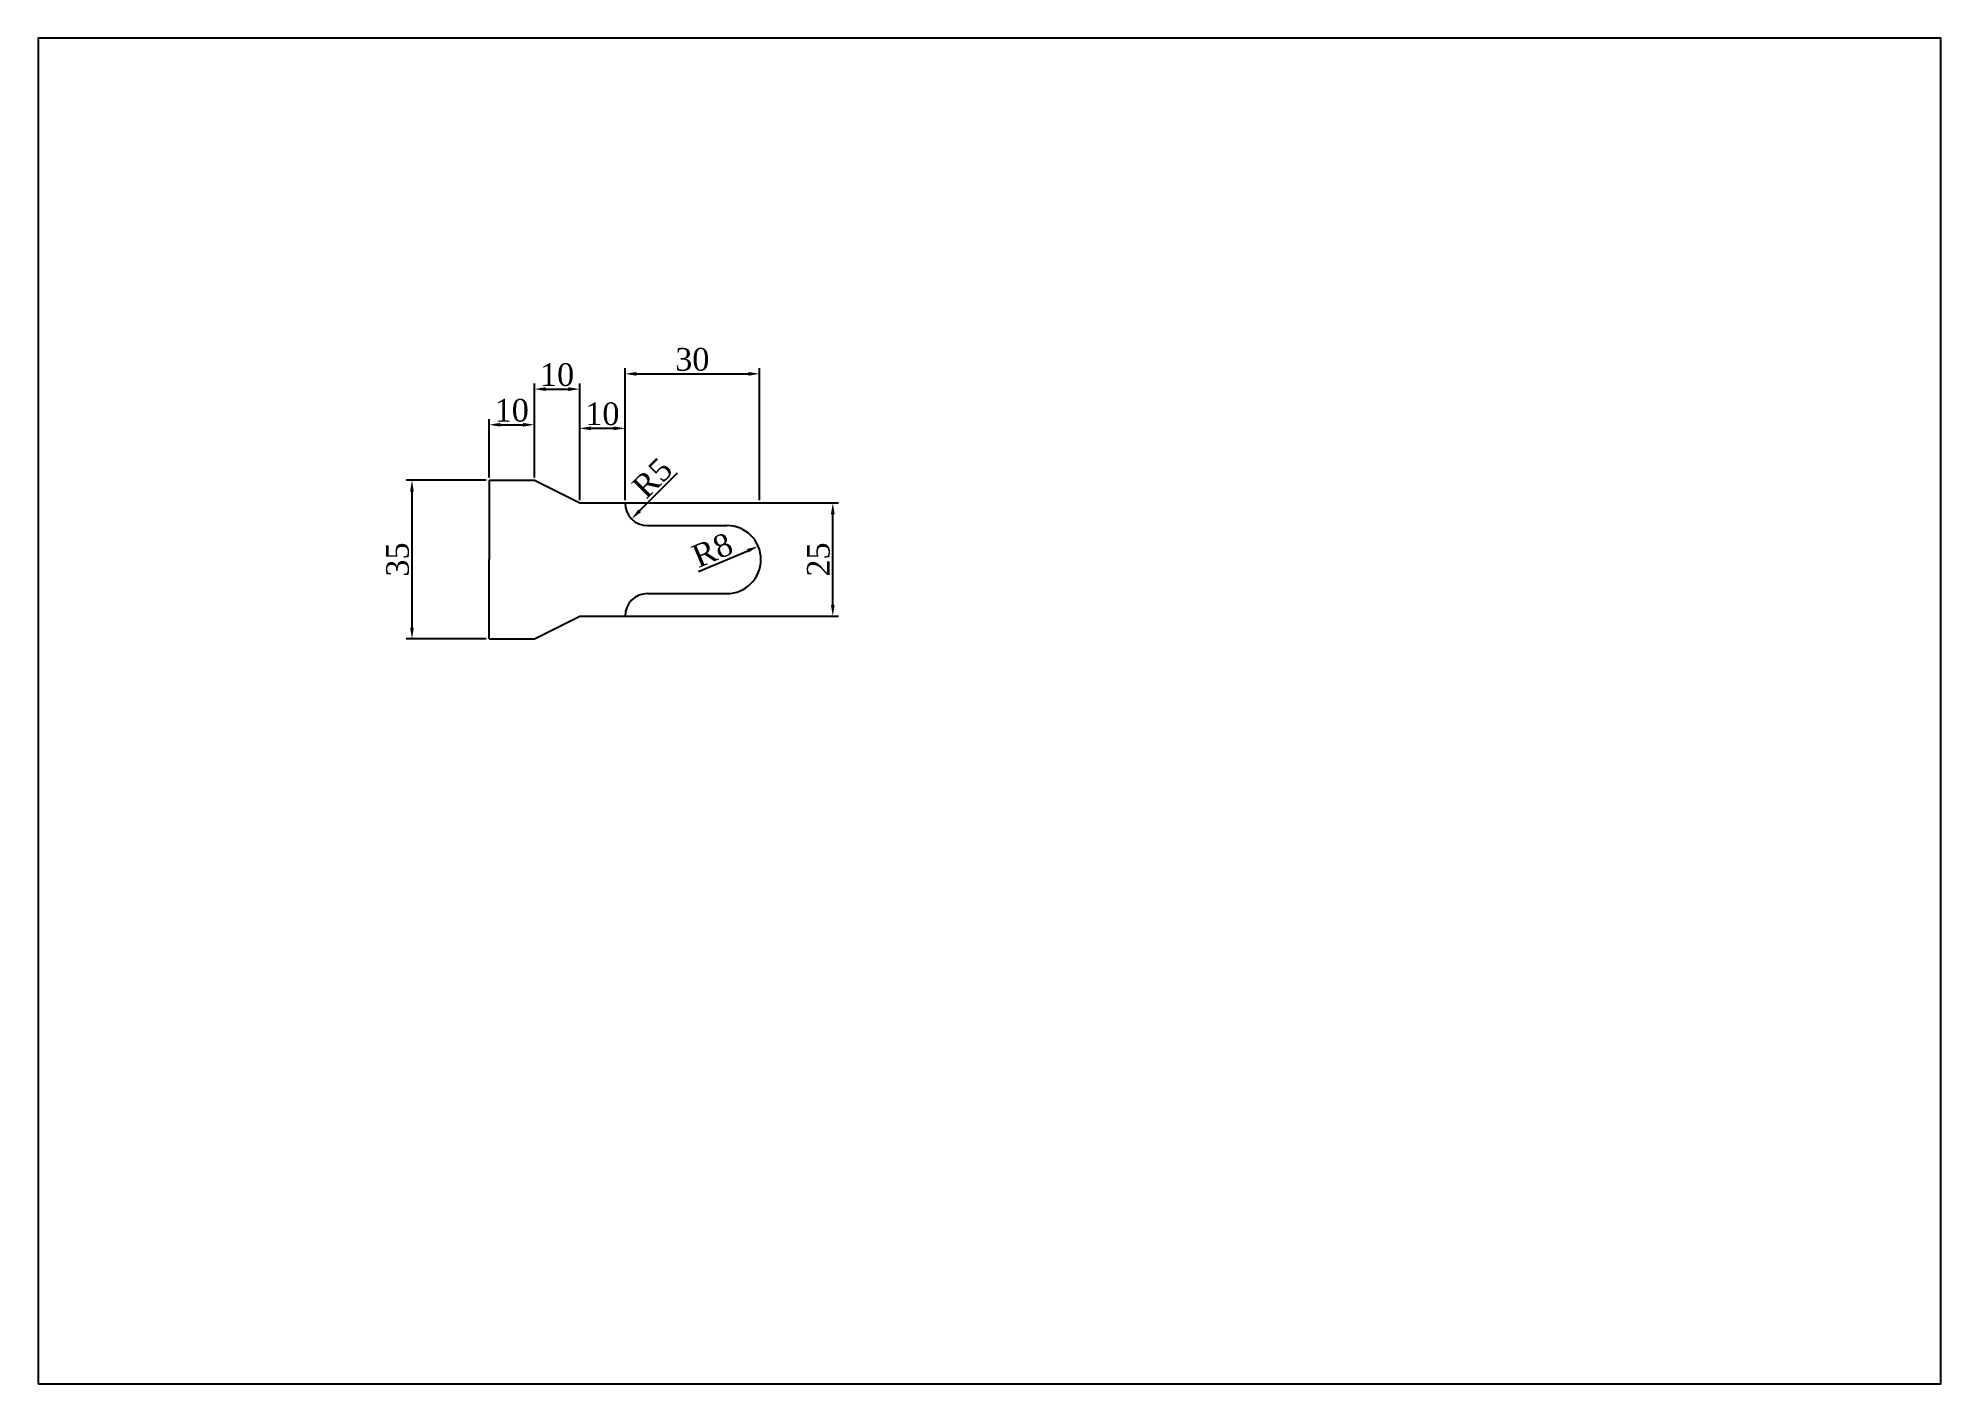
# Model space of a CAD drawing. Header units: millimetres. Extents: x 0 to 420, y 0 to 297.
import ezdxf

# ---------------------------------------------------------------- set-up
doc = ezdxf.new("R2010")
doc.units = ezdxf.units.MM
doc.styles.get("Standard").update_dxf_attribs({"font": 'times.ttf', "height": 5})
doc.dimstyles.new('ISO-25', dxfattribs={"dimtxt": 5, "dimasz": 2.5, "dimexe": 1.25, "dimexo": 0.625, "dimtad": 1, "dimdec": 0, "dimtxsty": 'Standard', "dimcen": 2.5, "dimadec": 0, "dimazin": 0, "dimtfac": 1, "dimtdec": 0, "dimtmove": 0, "dimatfit": 3, "dimfxl": 1, "dimarcsym": 0})

# ---------------------------------------------------------------- blocks, each defined once
blk = doc.blocks.new('*D2')
at = {"color": 0, "lineweight": -2, "transparency": 16777216}
for p, q in [((98.92, 199.42), (81.28, 199.42)), ((82.53, 196.92), (82.53, 166.92)), ((98.92, 164.42), (81.28, 164.42))]:
    blk.add_line(p, q, dxfattribs=at)
at = {"color": 0, "transparency": 16777216}
for points in [[(82.11, 196.92), (82.94, 196.92), (82.53, 199.42)], [(82.11, 166.92), (82.94, 166.92), (82.53, 164.42)]]:
    blk.add_solid(points, dxfattribs=at)
at = {"layer": 'Defpoints', "color": 0, "transparency": 16777216}
for p in [(99.55, 199.42), (82.53, 164.42), (99.55, 164.42)]:
    blk.add_point(p, dxfattribs=at)
at = {"color": 0, "transparency": 16777216, "insert": (79.36, 181.92), "char_height": 5, "attachment_point": 5, "rotation": 90}
blk.add_mtext('35', dxfattribs=at)
blk = doc.blocks.new('*D3')
at = {"color": 0, "lineweight": -2, "transparency": 16777216}
for p, q in [((99.55, 200.05), (99.55, 212.91)), ((102.05, 211.66), (107.05, 211.66)), ((109.55, 200.05), (109.55, 212.91))]:
    blk.add_line(p, q, dxfattribs=at)
at = {"color": 0, "transparency": 16777216}
for points in [[(102.05, 212.08), (102.05, 211.25), (99.55, 211.66)], [(107.05, 212.08), (107.05, 211.25), (109.55, 211.66)]]:
    blk.add_solid(points, dxfattribs=at)
at = {"layer": 'Defpoints', "color": 0, "transparency": 16777216}
for p in [(109.55, 211.66), (99.55, 199.42), (109.55, 199.42)]:
    blk.add_point(p, dxfattribs=at)
at = {"color": 0, "transparency": 16777216, "insert": (104.55, 214.83), "char_height": 5, "attachment_point": 5}
blk.add_mtext('10', dxfattribs=at)
blk = doc.blocks.new('*D4')
at = {"color": 0, "lineweight": -2, "transparency": 16777216}
for p, q in [((109.55, 200.05), (109.55, 220.78)), ((112.05, 219.53), (117.05, 219.53)), ((119.55, 195.05), (119.55, 220.78))]:
    blk.add_line(p, q, dxfattribs=at)
at = {"color": 0, "transparency": 16777216}
for points in [[(112.05, 219.95), (112.05, 219.11), (109.55, 219.53)], [(117.05, 219.95), (117.05, 219.11), (119.55, 219.53)]]:
    blk.add_solid(points, dxfattribs=at)
at = {"layer": 'Defpoints', "color": 0, "transparency": 16777216}
for p in [(119.55, 219.53), (109.55, 199.42), (119.55, 194.42)]:
    blk.add_point(p, dxfattribs=at)
at = {"color": 0, "transparency": 16777216, "insert": (114.55, 222.7), "char_height": 5, "attachment_point": 5}
blk.add_mtext('10', dxfattribs=at)
blk = doc.blocks.new('*D5')
at = {"color": 0, "lineweight": -2, "transparency": 16777216}
for p, q in [((119.55, 195.05), (119.55, 212.13)), ((122.05, 210.88), (127.05, 210.88)), ((129.55, 195.05), (129.55, 212.13))]:
    blk.add_line(p, q, dxfattribs=at)
at = {"color": 0, "transparency": 16777216}
for points in [[(122.05, 211.29), (122.05, 210.46), (119.55, 210.88)], [(127.05, 211.29), (127.05, 210.46), (129.55, 210.88)]]:
    blk.add_solid(points, dxfattribs=at)
at = {"layer": 'Defpoints', "color": 0, "transparency": 16777216}
for p in [(129.55, 210.88), (119.55, 194.42), (129.55, 194.42)]:
    blk.add_point(p, dxfattribs=at)
at = {"color": 0, "transparency": 16777216, "insert": (124.55, 214.05), "char_height": 5, "attachment_point": 5}
blk.add_mtext('10', dxfattribs=at)
blk = doc.blocks.new('*D6')
at = {"color": 0, "lineweight": -2, "transparency": 16777216}
for p, q in [((120.17, 194.42), (176.67, 194.42)), ((175.42, 171.92), (175.42, 191.92)), ((120.17, 169.42), (176.67, 169.42))]:
    blk.add_line(p, q, dxfattribs=at)
at = {"color": 0, "transparency": 16777216}
for points in [[(175, 191.92), (175.83, 191.92), (175.42, 194.42)], [(175, 171.92), (175.83, 171.92), (175.42, 169.42)]]:
    blk.add_solid(points, dxfattribs=at)
at = {"layer": 'Defpoints', "color": 0, "transparency": 16777216}
for p in [(119.55, 194.42), (175.42, 194.42), (119.55, 169.42)]:
    blk.add_point(p, dxfattribs=at)
at = {"color": 0, "transparency": 16777216, "insert": (172.25, 181.92), "char_height": 5, "attachment_point": 5, "rotation": 90}
blk.add_mtext('25', dxfattribs=at)
blk = doc.blocks.new('*D7')
at = {"color": 0, "lineweight": -2, "transparency": 16777216}
blk.add_line((145.77, 179.26), (156.65, 183.87), dxfattribs=at)
at = {"color": 0, "transparency": 16777216}
blk.add_solid([(156.49, 184.26), (156.81, 183.49), (158.95, 184.85)], dxfattribs=at)
at = {"layer": 'Defpoints', "color": 0, "transparency": 16777216}
for p in [(158.95, 184.85), (152.05, 181.92)]:
    blk.add_point(p, dxfattribs=at)
at = {"color": 0, "transparency": 16777216, "insert": (148.82, 184), "char_height": 5, "attachment_point": 5, "rotation": 22.9756}
blk.add_mtext('R8', dxfattribs=at)
blk = doc.blocks.new('*D8')
at = {"color": 0, "lineweight": -2, "transparency": 16777216}
blk.add_line((141.09, 200.96), (132.78, 192.65), dxfattribs=at)
at = {"color": 0, "transparency": 16777216}
blk.add_solid([(132.48, 192.95), (133.07, 192.36), (131.01, 190.89)], dxfattribs=at)
at = {"layer": 'Defpoints', "color": 0, "transparency": 16777216}
for p in [(134.55, 194.42), (131.01, 190.89)]:
    blk.add_point(p, dxfattribs=at)
at = {"color": 0, "transparency": 16777216, "insert": (135.58, 199.93), "char_height": 5, "attachment_point": 5, "rotation": 45}
blk.add_mtext('R5', dxfattribs=at)
blk = doc.blocks.new('*D9')
at = {"color": 0, "lineweight": -2, "transparency": 16777216}
for p, q in [((129.55, 195.05), (129.55, 224.15)), ((132.05, 222.9), (156.75, 222.9)), ((159.25, 195.05), (159.25, 224.15))]:
    blk.add_line(p, q, dxfattribs=at)
at = {"color": 0, "transparency": 16777216}
for points in [[(132.05, 223.32), (132.05, 222.49), (129.55, 222.9)], [(156.75, 223.32), (156.75, 222.49), (159.25, 222.9)]]:
    blk.add_solid(points, dxfattribs=at)
at = {"layer": 'Defpoints', "color": 0, "transparency": 16777216}
for p in [(159.25, 222.9), (129.55, 194.42), (159.25, 194.42)]:
    blk.add_point(p, dxfattribs=at)
at = {"color": 0, "transparency": 16777216, "insert": (144.4, 226.07), "char_height": 5, "attachment_point": 5}
blk.add_mtext('30', dxfattribs=at)

msp = doc.modelspace()

# ---------------------------------------------------------------- linework, layer by layer
for p, q in [((99.55, 199.42), (109.55, 199.42)), ((99.55, 199.42), (99.55, 181.92)), ((109.55, 199.42), (119.55, 194.42)), ((119.55, 194.42), (129.55, 194.42)), ((129.55, 194.42), (129.55, 194.42)), ((134.55, 189.42), (134.55, 189.42)), ((134.55, 189.42), (152.05, 189.42)), ((99.55, 164.42), (99.55, 181.92)), ((134.55, 174.42), (134.55, 174.42)), ((134.55, 174.42), (152.05, 174.42)), ((109.55, 164.42), (119.55, 169.42)), ((119.55, 169.42), (129.55, 169.42)), ((129.55, 169.42), (129.55, 169.42)), ((99.55, 164.42), (109.55, 164.42))]:
    msp.add_line(p, q)
msp.add_lwpolyline([(0, 0), (420, 0), (420, 297), (0, 297)], close=True)
for centre, radius, start, end in [((134.55, 194.42), 5, 180, 270), ((152.05, 181.92), 7.5, 270, 90), ((152.05, 181.92), 7.5, 270, 90), ((134.55, 169.42), 5, 90, 180)]:
    msp.add_arc(centre, radius, start, end)

# ---------------------------------------------------------------- dimensions: what is measured, and where the dimension line sits
for base, p1, p2, picture, middle in [((159.25, 222.9), (129.55, 194.42), (159.25, 194.42), '*D9', (144.4, 226.07)), ((119.55, 219.53), (109.55, 199.42), (119.55, 194.42), '*D4', (114.55, 222.7)), ((109.55, 211.66), (99.55, 199.42), (109.55, 199.42), '*D3', (104.55, 214.83)), ((129.55, 210.88), (119.55, 194.42), (129.55, 194.42), '*D5', (124.55, 214.05))]:
    dim = msp.add_linear_dim(base=base, p1=p1, p2=p2, dimstyle='ISO-25')
    dim.commit()
    dim.dimension.update_dxf_attribs({"geometry": picture, "text_midpoint": middle})
for center, mpoint, picture, middle in [((134.55, 194.42), (131.01, 190.89), '*D8', (137.82, 197.69)), ((152.04530776, 181.92154348), (158.95034349, 184.84908196), '*D7', (150.05934248, 181.07955077))]:
    dim = msp.add_radius_dim(center=center, mpoint=mpoint, dimstyle='ISO-25')
    dim.commit()
    dim.dimension.update_dxf_attribs({"geometry": picture, "text_midpoint": middle, "dimtype": 164})
for base, p1, p2, picture, middle in [((82.53, 164.42), (99.55, 199.42), (99.55, 164.42), '*D2', (79.36, 181.92)), ((175.42, 194.42), (119.55, 169.42), (119.55, 194.42), '*D6', (172.25, 181.92))]:
    dim = msp.add_linear_dim(base=base, p1=p1, p2=p2, angle=90, dimstyle='ISO-25')
    dim.commit()
    dim.dimension.update_dxf_attribs({"geometry": picture, "text_midpoint": middle})

doc.saveas('drawing.dxf')
